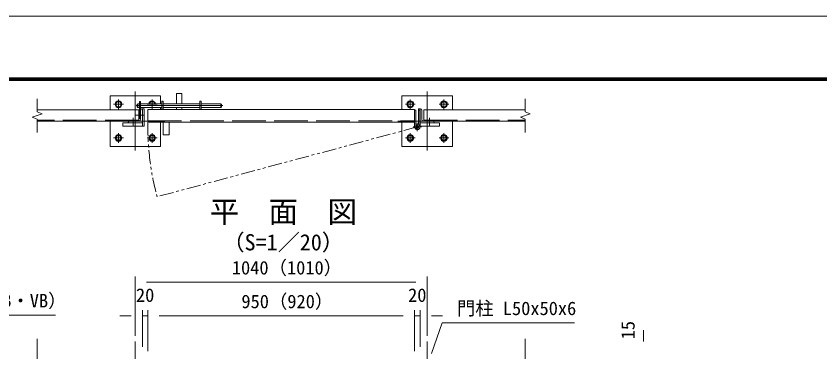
# Model space of a CAD drawing. Units: millimetres, scale not verified. Extents: x -4200 to 4200, y -2970 to 2970.
# Drawn here: x -2513 to 352, y 1774 to 2970 of the extents above; entities that cross this region are included whole.
import ezdxf
from ezdxf.enums import TextEntityAlignment as Align

# ---------------------------------------------------------------- set-up
doc = ezdxf.new("R2010")
doc.units = ezdxf.units.MM
doc.header["$LTSCALE"] = 20
for name, pattern in [('DASHED', [7.5, 6, -1.5]), ('USER1', [50.8, 31.75, -6.35, 6.35, -6.35]), ('USER2', [5, 2.5, -0.5, 0.5, -0.5, 0.5, -0.5])]:
    doc.linetypes.add(name, pattern=pattern)
for name, color, linetype, lineweight in [('0-0_D-STR1', 1, 'Continuous', 18), ('0-1_D-BMK', 2, 'USER1', 13), ('0-2_D-STR3', 3, 'Continuous', 13), ('0-3_D-STR-DIM', 7, 'Continuous', 9), ('0-5_D-STR-TXT', 7, 'Continuous', 9), ('0-7_D-TTL', 7, 'Continuous', 9)]:
    doc.layers.add(name, color=color, linetype=linetype, lineweight=lineweight)
doc.layers.add('0-8_D-TTL-TXT', color=7, linetype='Continuous')
doc.styles.add('ＭＳ ゴシック', font='')
doc.styles.get('ＭＳ ゴシック').set_extended_font_data('MS Gothic')

msp = doc.modelspace()

# ---------------------------------------------------------------- linework, layer by layer
at = {"layer": '0-0_D-STR1'}
for p, q in [((-2076.03, 2635.85), (-2438.03, 2635.85)), ((-2043.03, 2637.35), (-1093.03, 2637.35)), ((-2043.03, 2637.35), (-2043.03, 2597.35)), ((-1093.03, 2637.35), (-1093.03, 2597.35)), ((-1060.03, 2635.85), (-1060.03, 2595.85)), ((-1060.03, 2635.85), (-698.03, 2635.85)), ((-2069.03, 2635.35), (-2069.03, 2602.35)), ((-1067.03, 2635.35), (-1067.03, 2602.35)), ((-2075.53, 2595.85), (-2108.53, 2595.85)), ((-2038.03, 2592.35), (-1098.03, 2592.35)), ((-1060.53, 2595.85), (-1027.53, 2595.85)), ((-1060.03, 2595.85), (-698.03, 2595.85))]:
    msp.add_line(p, q, dxfattribs=at)
at = {"layer": '0-0_D-STR1', "linetype": 'DASHED'}
for p, q in [((-2076.03, 2598.85), (-2438.03, 2598.85)), ((-2042.92, 2596.35), (-1093.13, 2596.35)), ((-1060.03, 2598.85), (-698.03, 2598.85))]:
    msp.add_line(p, q, dxfattribs=at)
at = {"layer": '0-0_D-STR1'}
for points in [[(-2076.03, 2635.85), (-2076.03, 2595.85), (-2438.03, 2595.85)], [(-2063.03, 2589.85), (-2063.03, 2639.85), (-2064.53, 2639.85)], [(-1073.03, 2589.85), (-1073.03, 2639.85), (-1071.53, 2639.85)], [(-2113.03, 2591.35), (-2113.03, 2589.85), (-2063.03, 2589.85)], [(-1023.03, 2591.35), (-1023.03, 2589.85), (-1073.03, 2589.85)]]:
    msp.add_lwpolyline(points, dxfattribs=at)
for centre, radius, start, end in [((-2064.53, 2635.35), 4.5, 90, 180), ((-1071.53, 2635.35), 4.5, 360, 90), ((-2108.53, 2591.35), 4.5, 90, 180), ((-2075.53, 2602.35), 6.5, 270, 0), ((-1060.53, 2602.35), 6.5, 180, 270), ((-1027.53, 2591.35), 4.5, 360, 90)]:
    msp.add_arc(centre, radius, start, end, dxfattribs=at)
at = {"layer": '0-0_D-STR1', "linetype": 'DASHED'}
for centre, start, end in [((-2038.03, 2597.35), 180, 270), ((-1098.03, 2597.35), 270, 0)]:
    msp.add_arc(centre, 5, start, end, dxfattribs=at)
at = {"layer": '0-1_D-BMK'}
for p, q in [((-2088.03, 2700.85), (-2088.03, 2490.85)), ((-1048.03, 2700.85), (-1048.03, 2490.85)), ((-2148.03, 2638.35), (-2148.03, 2673.35)), ((-2028.03, 2638.35), (-2028.03, 2673.35)), ((-1108.03, 2638.35), (-1108.03, 2673.35)), ((-988.03, 2638.35), (-988.03, 2673.35)), ((-2165.53, 2655.85), (-2130.53, 2655.85)), ((-2084.87, 2651.35), (-1776.12, 2651.35)), ((-2010.53, 2655.85), (-2045.53, 2655.85)), ((-1125.53, 2655.85), (-1090.53, 2655.85)), ((-970.53, 2655.85), (-1005.53, 2655.85)), ((-2096.03, 2607.35), (-2096.03, 2578.35)), ((-2088.04, 2617.35), (-2055.26, 2617.35)), ((-1040.03, 2607.35), (-1040.03, 2578.35)), ((-2193.03, 2595.85), (-1983.03, 2595.85)), ((-943.03, 2595.85), (-1153.03, 2595.85)), ((-1083.03, 2560.29), (-1083.03, 2590.02)), ((-2148.03, 2553.35), (-2148.03, 2518.35)), ((-2028.03, 2553.35), (-2028.03, 2518.35)), ((-1108.03, 2553.35), (-1108.03, 2518.35)), ((-1097.89, 2575.15), (-1068.16, 2575.15)), ((-988.03, 2553.35), (-988.03, 2518.35)), ((-2165.53, 2535.85), (-2130.53, 2535.85)), ((-2010.53, 2535.85), (-2045.53, 2535.85)), ((-1125.53, 2535.85), (-1090.53, 2535.85)), ((-970.53, 2535.85), (-1005.53, 2535.85)), ((-2088.03, 1811.37), (-2088.03, -143.63)), ((-1048.03, 1811.37), (-1048.03, -143.63))]:
    msp.add_line(p, q, dxfattribs=at)
at = {"layer": '0-1_D-BMK', "linetype": 'USER2'}
msp.add_line((-1083.03, 2575.15), (-2010.46, 2326.65), dxfattribs=at)
msp.add_arc((-1083.03, 2575.15), 960.15, 178.97356, 195, dxfattribs=at)
at = {"layer": '0-2_D-STR3'}
for p, q in [((-1940.95, 2693.85), (-1940.95, 2657.85)), ((-1940.95, 2693.85), (-1921.95, 2693.85)), ((-1921.95, 2693.85), (-1921.95, 2657.85)), ((-2178.03, 2685.85), (-1998.03, 2685.85)), ((-2178.03, 2635.85), (-2178.03, 2685.85)), ((-2148.03, 2666.8), (-2157.53, 2661.36)), ((-2148.03, 2666.8), (-2138.53, 2661.36)), ((-2073.53, 2666.35), (-2073.53, 2604.85)), ((-2069.03, 2666.35), (-2073.53, 2666.35)), ((-2069.03, 2666.35), (-2069.03, 2604.85)), ((-2028.03, 2666.8), (-2037.53, 2661.36)), ((-2028.03, 2666.8), (-2018.53, 2661.36)), ((-1998.03, 2657.85), (-1998.03, 2685.85)), ((-1993.03, 2666.85), (-1993.03, 2637.35)), ((-1988.53, 2666.85), (-1993.03, 2666.85)), ((-1988.53, 2637.35), (-1988.53, 2666.85)), ((-1857.53, 2637.35), (-1857.53, 2666.85)), ((-1857.53, 2666.85), (-1853.03, 2666.85)), ((-1853.03, 2637.35), (-1853.03, 2666.85)), ((-958.03, 2685.85), (-1138.03, 2685.85)), ((-1138.03, 2637.35), (-1138.03, 2685.85)), ((-1108.03, 2666.8), (-1117.53, 2661.36)), ((-1108.03, 2666.8), (-1098.53, 2661.36)), ((-988.03, 2666.8), (-997.53, 2661.36)), ((-988.03, 2666.8), (-978.53, 2661.36)), ((-958.03, 2635.85), (-958.03, 2685.85)), ((-2157.53, 2661.36), (-2157.53, 2650.35)), ((-2148.03, 2644.9), (-2157.53, 2650.35)), ((-2148.03, 2644.9), (-2138.53, 2650.35)), ((-2138.53, 2661.36), (-2138.53, 2650.35)), ((-2081.45, 2655.85), (-2079.45, 2657.85)), ((-2081.45, 2655.85), (-2081.45, 2646.85)), ((-2081.45, 2646.85), (-2079.45, 2644.85)), ((-2079.45, 2644.85), (-2079.45, 2657.85)), ((-2079.45, 2657.85), (-2073.53, 2657.85)), ((-2079.45, 2644.85), (-2073.53, 2644.85)), ((-2069.03, 2657.85), (-1993.03, 2657.85)), ((-2069.03, 2644.85), (-1993.03, 2644.85)), ((-2063.03, 2639.85), (-2063.03, 2577.85)), ((-2037.53, 2661.36), (-2037.53, 2657.85)), ((-2018.53, 2661.36), (-2018.53, 2657.85)), ((-1998.03, 2637.35), (-1998.03, 2644.85)), ((-1988.53, 2657.85), (-1857.53, 2657.85)), ((-1988.53, 2644.85), (-1857.53, 2644.85)), ((-1940.95, 2637.35), (-1940.95, 2644.85)), ((-1921.95, 2637.35), (-1921.95, 2644.85)), ((-1853.03, 2657.85), (-1783.45, 2657.85)), ((-1853.03, 2644.85), (-1783.45, 2644.85)), ((-1783.45, 2657.85), (-1783.45, 2644.85)), ((-1783.45, 2657.85), (-1781.45, 2655.85)), ((-1781.45, 2646.85), (-1783.45, 2644.85)), ((-1781.45, 2655.85), (-1781.45, 2646.85)), ((-1117.53, 2661.36), (-1117.53, 2650.35)), ((-1108.03, 2644.9), (-1117.53, 2650.35)), ((-1108.03, 2644.9), (-1098.53, 2650.35)), ((-1098.53, 2661.36), (-1098.53, 2650.35)), ((-1073.03, 2639.85), (-1073.03, 2577.85)), ((-997.53, 2661.36), (-997.53, 2650.35)), ((-988.03, 2644.9), (-997.53, 2650.35)), ((-988.03, 2644.9), (-978.53, 2650.35)), ((-978.53, 2661.36), (-978.53, 2650.35)), ((-1092.73, 2575.15), (-1092.73, 2634.85)), ((-1088.23, 2634.85), (-1092.73, 2634.85)), ((-1088.23, 2575.15), (-1088.23, 2634.85)), ((-1073.33, 2575.15), (-1073.33, 2634.85)), ((-2132.03, 2589.85), (-2132.03, 2577.85)), ((-2132.03, 2589.85), (-2063.03, 2589.85)), ((-2069.03, 2604.85), (-2073.53, 2604.85)), ((-1998.03, 2505.85), (-1998.03, 2592.35)), ((-1989.03, 2592.35), (-1989.03, 2547.35)), ((-1967.03, 2592.35), (-1967.03, 2547.35)), ((-1138.03, 2505.85), (-1138.03, 2592.35)), ((-1088.23, 2583.34), (-1085.81, 2579.54)), ((-1004.03, 2589.85), (-1073.03, 2589.85)), ((-1004.03, 2589.85), (-1004.03, 2577.85)), ((-2057.03, 2577.85), (-2132.03, 2577.85)), ((-1073.33, 2577.85), (-1004.03, 2577.85)), ((-2148.03, 2546.8), (-2157.53, 2541.36)), ((-2157.53, 2541.36), (-2157.53, 2530.35)), ((-2148.03, 2524.9), (-2157.53, 2530.35)), ((-2148.03, 2546.8), (-2138.53, 2541.36)), ((-2148.03, 2524.9), (-2138.53, 2530.35)), ((-2138.53, 2541.36), (-2138.53, 2530.35)), ((-2028.03, 2546.8), (-2037.53, 2541.36)), ((-2037.53, 2541.36), (-2037.53, 2530.35)), ((-2028.03, 2524.9), (-2037.53, 2530.35)), ((-2028.03, 2546.8), (-2018.53, 2541.36)), ((-2028.03, 2524.9), (-2018.53, 2530.35)), ((-2018.53, 2541.36), (-2018.53, 2530.35)), ((-1989.03, 2547.35), (-1967.03, 2547.35)), ((-1108.03, 2546.8), (-1117.53, 2541.36)), ((-1117.53, 2541.36), (-1117.53, 2530.35)), ((-1108.03, 2524.9), (-1117.53, 2530.35)), ((-1108.03, 2546.8), (-1098.53, 2541.36)), ((-1108.03, 2524.9), (-1098.53, 2530.35)), ((-1098.53, 2541.36), (-1098.53, 2530.35)), ((-988.03, 2546.8), (-997.53, 2541.36)), ((-997.53, 2541.36), (-997.53, 2530.35)), ((-988.03, 2524.9), (-997.53, 2530.35)), ((-988.03, 2546.8), (-978.53, 2541.36)), ((-988.03, 2524.9), (-978.53, 2530.35)), ((-978.53, 2541.36), (-978.53, 2530.35))]:
    msp.add_line(p, q, dxfattribs=at)
for points in [[(-2057.03, 2577.85), (-2057.03, 2639.85), (-2063.03, 2639.85)], [(-1079.03, 2583.99), (-1079.03, 2639.85), (-1073.03, 2639.85)], [(-1077.83, 2583.34), (-1077.83, 2634.85), (-1073.33, 2634.85)], [(-1998.03, 2505.85), (-2178.03, 2505.85), (-2178.03, 2595.85)], [(-1138.03, 2505.85), (-958.03, 2505.85), (-958.03, 2595.85)]]:
    msp.add_lwpolyline(points, dxfattribs=at)
for centre, radius in [((-2148.03, 2655.85), 12), ((-2148.03, 2655.85), 9.5), ((-1108.03, 2655.85), 12), ((-1108.03, 2655.85), 9.5), ((-988.03, 2655.85), 12), ((-988.03, 2655.85), 9.5), ((-2148.03, 2535.85), 12), ((-2148.03, 2535.85), 9.5), ((-2148.03, 2535.85), 8.5), ((-2028.03, 2535.85), 12), ((-2028.03, 2535.85), 9.5), ((-2028.03, 2535.85), 8.5), ((-1108.03, 2535.85), 12), ((-1108.03, 2535.85), 9.5), ((-1108.03, 2535.85), 8.5), ((-988.03, 2535.85), 12), ((-988.03, 2535.85), 9.5), ((-988.03, 2535.85), 8.5)]:
    msp.add_circle(centre, radius, dxfattribs=at)
for centre, radius, start, end in [((-2028.03, 2655.85), 12, 9.59407, 170.40594), ((-2028.03, 2655.85), 9.5, 12.1532, 167.84681), ((-2028.03, 2655.85), 12, 246.44355, 293.55646), ((-1083.03, 2575.15), 9.7, 180, 122.41735), ((-1083.03, 2575.15), 5.2, 180, 122.41735)]:
    msp.add_arc(centre, radius, start, end, dxfattribs=at)
at = {"layer": '0-3_D-STR-DIM'}
for p, q in [((-2438.03, 2675.85), (-2438.03, 2628.68)), ((-698.03, 2675.85), (-698.03, 2628.68)), ((-2455.64, 2609.44), (-2420.41, 2622.27)), ((-2438.03, 2603.03), (-2455.64, 2609.44)), ((-2420.41, 2622.27), (-2438.03, 2628.68)), ((-715.64, 2609.44), (-680.41, 2622.27)), ((-698.03, 2603.03), (-715.64, 2609.44)), ((-680.41, 2622.27), (-698.03, 2628.68)), ((-2438.03, 2603.03), (-2438.03, 2555.85)), ((-698.03, 2603.03), (-698.03, 2555.85)), ((-2088.03, 1831.37), (-2088.03, 2042.86)), ((-1048.03, 1831.37), (-1048.03, 2042.86)), ((-2048.03, 2022.86), (-1088.03, 2022.86)), ((-2063.03, 1791.37), (-2063.03, 1922.86)), ((-2043.03, 1776.37), (-2043.03, 1922.86)), ((-2043.03, 1776.37), (-2043.03, 1922.86)), ((-1093.03, 1776.37), (-1093.03, 1922.86)), ((-1093.03, 1776.37), (-1093.03, 1922.86)), ((-1073.03, 1791.37), (-1073.03, 1922.86)), ((-2103.03, 1902.86), (-2143.03, 1902.86)), ((-2043.03, 1902.86), (-2063.03, 1902.86)), ((-1133.03, 1902.86), (-2003.03, 1902.86)), ((-2003.03, 1902.86), (-1963.03, 1902.86)), ((-1133.03, 1902.86), (-1173.03, 1902.86)), ((-1073.03, 1902.86), (-1093.03, 1902.86)), ((-1033.03, 1902.86), (-993.03, 1902.86)), ((-276.98, 1811.37), (-276.98, 1851.37)), ((-2438.03, 1820.82), (-2438.03, 860.59)), ((-698.03, 1820.82), (-698.03, 860.59))]:
    msp.add_line(p, q, dxfattribs=at)
at = {"layer": '0-5_D-STR-TXT'}
for points in [[(-2372.91, 1905.25), (-2875.69, 1905.25), (-2917.39, 1767.58)], [(-523.39, 1878.02), (-994.36, 1878.02), (-1032.33, 1768.71)]]:
    msp.add_lwpolyline(points, dxfattribs=at)
at = {"layer": '0-7_D-TTL', "color": 2, "lineweight": 18}
msp.add_lwpolyline([(-4200, 2970), (4200, 2970), (4200, -2970), (-4200, -2970)], close=True, dxfattribs=at)
at = {"layer": '0-7_D-TTL'}
for points in [[(-3930, 2750), (3930, 2750), (3930, -2750), (-3930, -2750)], [(-3927.5, 2747.5), (3927.5, 2747.5), (3927.5, -2747.5), (-3927.5, -2747.5)], [(-3925, 2745), (3925, 2745), (3925, -2745), (-3925, -2745)], [(-3922.5, 2742.5), (3922.5, 2742.5), (3922.5, -2742.5), (-3922.5, -2742.5)], [(-3920, 2740), (3920, 2740), (3920, -2740), (-3920, -2740)]]:
    msp.add_lwpolyline(points, close=True, dxfattribs=at)

# ---------------------------------------------------------------- texts
at = {"layer": '0-3_D-STR-DIM', "style": 'ＭＳ ゴシック'}
for s, p in [('1040（1010）', (-1743.98, 2035.2)), ('20', (-2085.78, 1937.61)), ('950（920）', (-1709.95, 1915.2)), ('20', (-1115.78, 1937.61))]:
    msp.add_text(s, height=48.09, dxfattribs=at).set_placement(p, align=Align.BOTTOM_LEFT)
msp.add_text('15', height=48.09, rotation=90, dxfattribs=at).set_placement((-293.92, 1818.67), align=Align.BOTTOM_LEFT)
at = {"layer": '0-5_D-STR-TXT', "style": 'ＭＳ ゴシック'}
for s, p in [('主柱（VAB・VB）', (-2824.77, 1917.83)), ('門柱 L50x50x6', (-942.17, 1890.6))]:
    msp.add_text(s, height=48.09, dxfattribs=at).set_placement(p, align=Align.BOTTOM_LEFT)
at = {"layer": '0-8_D-TTL-TXT', "style": 'ＭＳ ゴシック'}
for s, height, p in [('平\u3000面\u3000図', 76.98, (-1822.92, 2211.33)), ('（S=1／20）', 57.77, (-1777.44, 2118.13))]:
    msp.add_text(s, height=height, dxfattribs=at).set_placement(p, align=Align.BOTTOM_LEFT)

doc.saveas('drawing.dxf')
